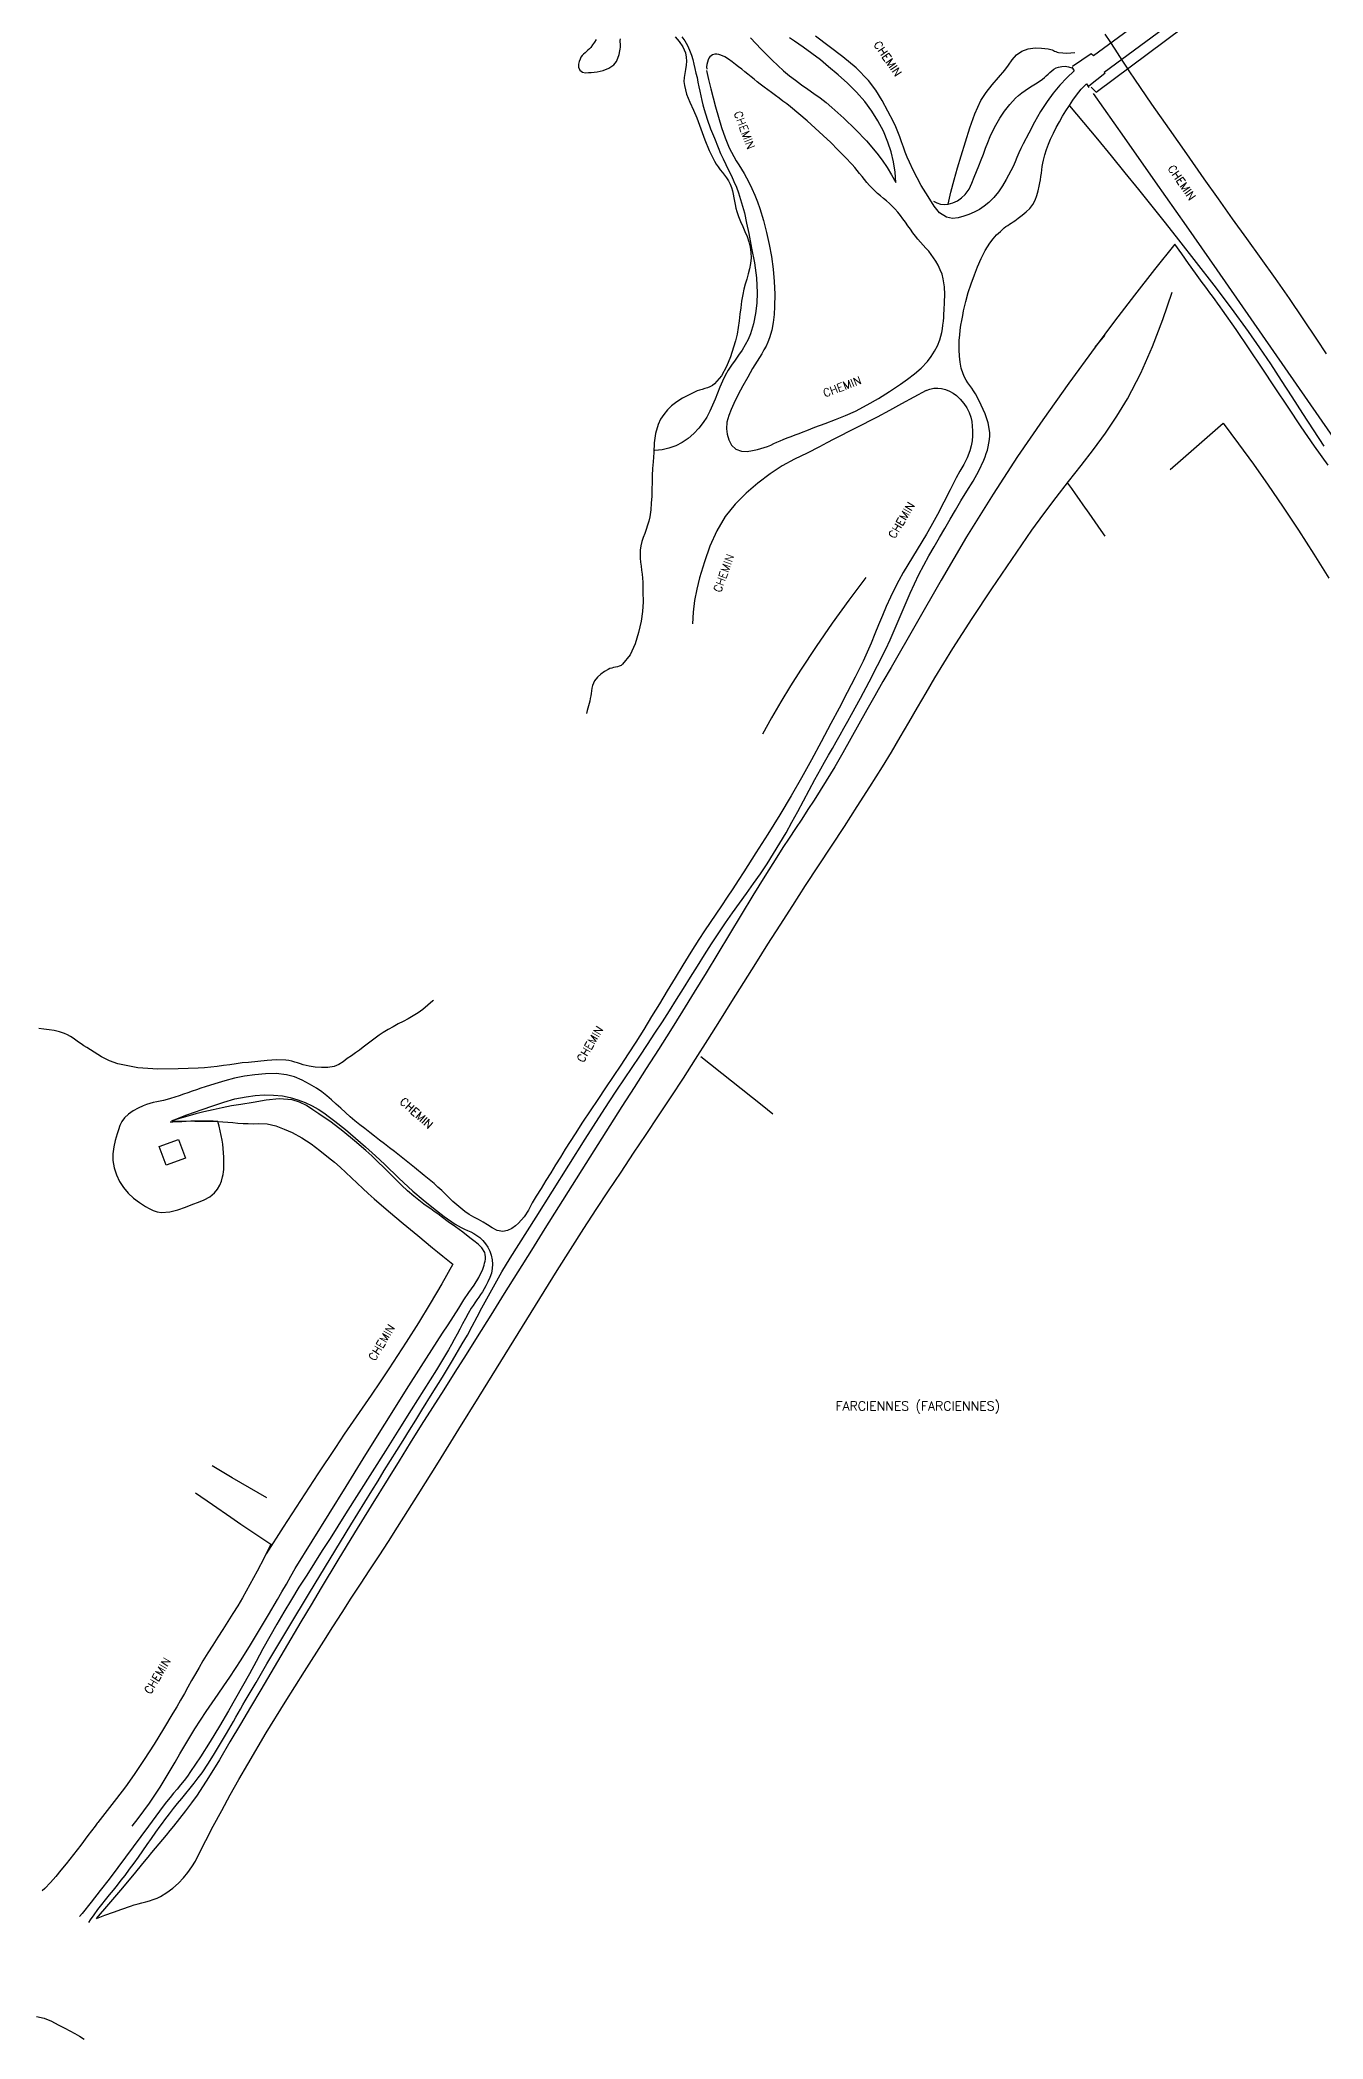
# Model space of a CAD drawing. Header units: millimetres. Extents: x 164000 to 165000, y 125000 to 126000.
# Drawn here: x 164341 to 164621.6, y 125124.5 to 125561.6 of the extents above; entities that cross this region are included whole.
import ezdxf
from ezdxf.enums import TextEntityAlignment as Align

# ---------------------------------------------------------------- set-up
doc = ezdxf.new("R2010")
doc.units = ezdxf.units.MM
for name, color, linetype in [('W0071', 7, 'CONTINUOUS'), ('W0120', 7, 'CONTINUOUS'), ('W0211', 2, 'CONTINUOUS'), ('W0214', 2, 'CONTINUOUS'), ('W0300', 7, 'CONTINUOUS'), ('W0330', 7, 'CONTINUOUS'), ('W0510', 5, 'CONTINUOUS'), ('W0600', 7, 'CONTINUOUS'), ('W0980', 7, 'CONTINUOUS'), ('W0989', 7, 'CONTINUOUS')]:
    doc.layers.add(name, color=color, linetype=linetype)
doc.styles.get("Standard").update_dxf_attribs({"font": 'romans.shx', "width": 0.85})

msp = doc.modelspace()

# ---------------------------------------------------------------- linework, layer by layer
at = {"layer": 'W0071'}
for points in [[(164481.4, 125562.29), (164482.08, 125561.37), (164482.62, 125560.36), (164483.07, 125559.31), (164483.48, 125558.26), (164483.8, 125557.3), (164484.05, 125556.32), (164484.27, 125555.33), (164484.49, 125554.35), (164484.72, 125553.36), (164484.93, 125552.36), (164485.13, 125551.36), (164485.32, 125550.37), (164485.53, 125549.37), (164485.74, 125548.37), (164485.98, 125547.38), (164486.26, 125546.4), (164486.94, 125544.27), (164487.7, 125542.17), (164488.51, 125540.1), (164489.35, 125538.03), (164489.89, 125536.78), (164490.45, 125535.55), (164491.04, 125534.33), (164491.64, 125533.11), (164492.23, 125531.89), (164492.79, 125530.65), (164493.32, 125529.4), (164493.79, 125528.13), (164494.48, 125525.95), (164495.07, 125523.75), (164495.57, 125521.52), (164496.03, 125519.29), (164496.67, 125516.08), (164497.28, 125512.85), (164497.73, 125509.58), (164497.88, 125506.28), (164497.78, 125504), (164497.54, 125501.73), (164497.1, 125499.48), (164496.42, 125497.29), (164495.9, 125496.06), (164495.27, 125494.88), (164494.56, 125493.74), (164493.81, 125492.64), (164493.04, 125491.57), (164492.29, 125490.48), (164491.56, 125489.38), (164490.9, 125488.23), (164490.27, 125486.96), (164489.7, 125485.65), (164489.18, 125484.34), (164488.67, 125483.02), (164488.13, 125481.69), (164487.53, 125480.39), (164486.86, 125479.13), (164486.07, 125477.92), (164485.09, 125476.67), (164484, 125475.5), (164482.79, 125474.45), (164481.45, 125473.55), (164480.06, 125472.86), (164478.59, 125472.34), (164477.07, 125471.99), (164475.53, 125471.82)], [(164528.19, 125530.4), (164528.03, 125532.66), (164527.69, 125534.9), (164527.17, 125537.1), (164526.48, 125539.25), (164525.48, 125541.61), (164524.29, 125543.87), (164522.93, 125546.04), (164521.42, 125548.1), (164519.62, 125550.19), (164517.65, 125552.12), (164515.58, 125553.93), (164513.5, 125555.71), (164511.69, 125557.2), (164509.84, 125558.62), (164507.94, 125560), (164506.03, 125561.34), (164504.94, 125562.07)], [(164567.22, 125554.85), (164565.6, 125553.29), (164564.07, 125551.66), (164562.63, 125549.94), (164561.28, 125548.15), (164559.81, 125545.91), (164558.49, 125543.58), (164557.26, 125541.2), (164556.04, 125538.83), (164555.56, 125537.87), (164555.11, 125536.89), (164554.68, 125535.9), (164554.26, 125534.91), (164553.82, 125533.93), (164553.36, 125532.95), (164552.87, 125531.99), (164552.34, 125531.05), (164551.51, 125529.71), (164550.63, 125528.4), (164549.65, 125527.15), (164548.54, 125526.01), (164547.55, 125525.2), (164546.49, 125524.49), (164545.36, 125523.89), (164544.17, 125523.41), (164543.05, 125523.02), (164541.85, 125522.68), (164540.57, 125522.55), (164539.29, 125522.81), (164537.74, 125523.79), (164536.55, 125525.21), (164535.65, 125526.74), (164534.79, 125528.15), (164533.76, 125529.76), (164532.84, 125531.43), (164531.98, 125533.13), (164531.17, 125534.85), (164530.69, 125535.93), (164530.25, 125537.04), (164529.84, 125538.16), (164529.44, 125539.28), (164529.04, 125540.4), (164528.62, 125541.51), (164528.17, 125542.61), (164527.67, 125543.69), (164526.48, 125546.04), (164525.22, 125548.37), (164523.81, 125550.63), (164522.19, 125552.74), (164519.55, 125555.46), (164516.64, 125557.89), (164513.62, 125560.15), (164510.6, 125562.38)], [(164486.81, 125554.9), (164487.24, 125552.9), (164487.72, 125550.91), (164488.23, 125548.93), (164488.78, 125546.96), (164489.44, 125544.7), (164490.11, 125542.44), (164490.87, 125540.21), (164491.76, 125538.02), (164492.23, 125537.04), (164492.74, 125536.09), (164493.3, 125535.16), (164493.87, 125534.24), (164494.44, 125533.32), (164495.01, 125532.4), (164495.55, 125531.46), (164496.05, 125530.5), (164496.72, 125529.09), (164497.36, 125527.66), (164497.95, 125526.2), (164498.47, 125524.72), (164499.26, 125522.13), (164499.95, 125519.51), (164500.52, 125516.87), (164500.98, 125514.2), (164501.34, 125511.48), (164501.6, 125508.75), (164501.72, 125506.01), (164501.67, 125503.27), (164501.56, 125501.54), (164501.37, 125499.81), (164501.05, 125498.1), (164500.58, 125496.42), (164500.23, 125495.52), (164499.81, 125494.64), (164499.36, 125493.8), (164498.86, 125492.97), (164498.36, 125492.16), (164497.85, 125491.35), (164497.36, 125490.54), (164496.88, 125489.71), (164495.82, 125487.83), (164494.73, 125485.95), (164493.69, 125484.05), (164492.78, 125482.08), (164492.22, 125480.79), (164491.66, 125479.45), (164491.26, 125478.03), (164491.17, 125476.54), (164491.32, 125475.35), (164491.65, 125474.14), (164492.27, 125473), (164493.23, 125472.1), (164494.42, 125471.64), (164495.68, 125471.61), (164496.86, 125471.82), (164497.96, 125472.06), (164498.7, 125472.22), (164499.43, 125472.45), (164500.13, 125472.71), (164500.83, 125473.01), (164501.51, 125473.32), (164502.19, 125473.63), (164502.87, 125473.94), (164503.57, 125474.22), (164504.43, 125474.55), (164505.3, 125474.88), (164506.17, 125475.21), (164507.03, 125475.54), (164507.9, 125475.87), (164508.77, 125476.21), (164509.63, 125476.54), (164510.49, 125476.88), (164512.73, 125477.73), (164514.97, 125478.56), (164517.2, 125479.44), (164519.38, 125480.43), (164521.92, 125481.76), (164524.41, 125483.18), (164526.84, 125484.7), (164529.21, 125486.31), (164530.77, 125487.43), (164532.31, 125488.58), (164533.77, 125489.84), (164535.1, 125491.24), (164535.93, 125492.34), (164536.66, 125493.5), (164537.28, 125494.72), (164537.79, 125496), (164538.04, 125496.79), (164538.24, 125497.6), (164538.39, 125498.42), (164538.51, 125499.24), (164538.6, 125500.06), (164538.67, 125500.88), (164538.73, 125501.7), (164538.78, 125502.53), (164538.87, 125504.22), (164538.91, 125505.92), (164538.84, 125507.63), (164538.58, 125509.32), (164538.3, 125510.35), (164537.92, 125511.34), (164537.46, 125512.3), (164536.94, 125513.22), (164536.46, 125513.97), (164535.94, 125514.68), (164535.38, 125515.37), (164534.79, 125516.04), (164534.21, 125516.69), (164533.62, 125517.35), (164533.04, 125518.02), (164532.48, 125518.7), (164531.92, 125519.44), (164531.37, 125520.2), (164530.84, 125520.96), (164530.3, 125521.72), (164529.76, 125522.48), (164529.2, 125523.22), (164528.61, 125523.95), (164528, 125524.65), (164527.41, 125525.26), (164526.79, 125525.84), (164526.16, 125526.39), (164525.51, 125526.94), (164524.87, 125527.47), (164524.22, 125528.02), (164523.6, 125528.59), (164523, 125529.18), (164522.42, 125529.79), (164521.87, 125530.43), (164521.33, 125531.08), (164520.8, 125531.73), (164520.27, 125532.39), (164519.74, 125533.04), (164519.2, 125533.68), (164518.64, 125534.31), (164517.11, 125535.95), (164515.54, 125537.56), (164513.95, 125539.14), (164512.33, 125540.69), (164510.58, 125542.31), (164508.79, 125543.89), (164506.97, 125545.44), (164505.13, 125546.96), (164504.33, 125547.6), (164503.51, 125548.23), (164502.69, 125548.85), (164501.86, 125549.46), (164501.03, 125550.07), (164500.2, 125550.68), (164499.37, 125551.29), (164498.55, 125551.92), (164497.87, 125552.45), (164497.2, 125552.99), (164496.53, 125553.54), (164495.86, 125554.08), (164495.19, 125554.63), (164494.51, 125555.16), (164493.82, 125555.69), (164493.12, 125556.2), (164492.38, 125556.77), (164491.64, 125557.35), (164490.83, 125557.88), (164489.95, 125558.27), (164489.52, 125558.39), (164489.07, 125558.47), (164488.6, 125558.46), (164488.14, 125558.34), (164487.81, 125558.14), (164487.54, 125557.87), (164487.34, 125557.56), (164487.17, 125557.23), (164486.99, 125556.74), (164486.87, 125556.24), (164486.82, 125555.72), (164486.85, 125555.2)], [(164367.35, 125171), (164367.85, 125171.69), (164368.35, 125172.37), (164368.86, 125173.05), (164369.37, 125173.73), (164370.25, 125174.87), (164371.15, 125175.98), (164372.06, 125177.08), (164372.97, 125178.18), (164373.89, 125179.29), (164374.78, 125180.41), (164375.66, 125181.54), (164376.5, 125182.7), (164377.91, 125184.78), (164379.24, 125186.91), (164380.53, 125189.07), (164381.81, 125191.23), (164382.34, 125192.12), (164382.86, 125193.01), (164383.37, 125193.91), (164383.88, 125194.81), (164384.39, 125195.72), (164384.9, 125196.62), (164385.41, 125197.52), (164385.93, 125198.42), (164388.29, 125202.45), (164390.67, 125206.48), (164393.06, 125210.5), (164395.46, 125214.51), (164399.96, 125221.99), (164404.49, 125229.44), (164409.03, 125236.89), (164413.59, 125244.33), (164414.96, 125246.54), (164416.33, 125248.75), (164417.71, 125250.96), (164419.08, 125253.16), (164420.46, 125255.36), (164421.84, 125257.57), (164423.21, 125259.78), (164424.58, 125261.99), (164426.8, 125265.59), (164429.03, 125269.19), (164431.24, 125272.8), (164433.39, 125276.45), (164434.5, 125278.4), (164435.58, 125280.37), (164436.65, 125282.35), (164437.7, 125284.33), (164438.76, 125286.32), (164439.83, 125288.29), (164440.92, 125290.26), (164442.04, 125292.2), (164443.87, 125295.23), (164445.75, 125298.22), (164447.66, 125301.2), (164449.56, 125304.19), (164453.13, 125309.88), (164456.69, 125315.57), (164460.28, 125321.26), (164463.9, 125326.91), (164465.54, 125329.42), (164467.19, 125331.92), (164468.85, 125334.42), (164470.52, 125336.91), (164472.19, 125339.4), (164473.86, 125341.89), (164475.51, 125344.39), (164477.15, 125346.9), (164478.71, 125349.32), (164480.25, 125351.75), (164481.77, 125354.19), (164483.3, 125356.64), (164484.82, 125359.08), (164486.36, 125361.52), (164487.92, 125363.94), (164489.5, 125366.35), (164490.97, 125368.53), (164492.48, 125370.69), (164494.01, 125372.83), (164495.55, 125374.96), (164497.08, 125377.11), (164498.59, 125379.26), (164500.06, 125381.45), (164501.48, 125383.67), (164502.85, 125385.93), (164504.18, 125388.23), (164505.47, 125390.54), (164506.74, 125392.87), (164507.99, 125395.21), (164509.24, 125397.54), (164510.5, 125399.87), (164511.78, 125402.19), (164512.62, 125403.68), (164513.47, 125405.17), (164514.32, 125406.65), (164515.17, 125408.14), (164516.02, 125409.62), (164516.86, 125411.11), (164517.7, 125412.6), (164518.52, 125414.1), (164520.44, 125417.64), (164522.34, 125421.19), (164524.2, 125424.77), (164526, 125428.37), (164526.94, 125430.39), (164527.85, 125432.43), (164528.73, 125434.48), (164529.59, 125436.54), (164530.46, 125438.59), (164531.36, 125440.64), (164532.29, 125442.67), (164533.26, 125444.68), (164534.33, 125446.73), (164535.44, 125448.77), (164536.57, 125450.78), (164537.73, 125452.78), (164538.91, 125454.77), (164540.08, 125456.77), (164541.24, 125458.76), (164542.39, 125460.77), (164543.71, 125462.95), (164545.09, 125465.11), (164546.38, 125467.34), (164547.45, 125469.68), (164547.72, 125470.41), (164547.97, 125471.14), (164548.21, 125471.89), (164548.41, 125472.64), (164548.57, 125473.41), (164548.69, 125474.19), (164548.74, 125474.98), (164548.72, 125475.77), (164548.38, 125477.85), (164547.7, 125479.83), (164546.84, 125481.72), (164545.95, 125483.55), (164545.61, 125484.2), (164545.21, 125484.82), (164544.8, 125485.42), (164544.37, 125486.01), (164543.95, 125486.6), (164543.55, 125487.22), (164543.19, 125487.87), (164542.89, 125488.54), (164542.5, 125489.82), (164542.24, 125491.13), (164542.09, 125492.46), (164542.02, 125493.79), (164542.02, 125494.87), (164542.07, 125495.96), (164542.16, 125497.04), (164542.29, 125498.12), (164542.44, 125499.19), (164542.62, 125500.25), (164542.82, 125501.32), (164543.03, 125502.38), (164543.49, 125504.37), (164544.04, 125506.34), (164544.66, 125508.28), (164545.37, 125510.2), (164546.08, 125512), (164546.85, 125513.78), (164547.73, 125515.52), (164548.76, 125517.17), (164549.46, 125518.08), (164550.24, 125518.93), (164551.06, 125519.73), (164551.92, 125520.48), (164552.28, 125520.77), (164552.66, 125521.04), (164553.04, 125521.3), (164553.43, 125521.54), (164553.82, 125521.79), (164554.21, 125522.04), (164554.59, 125522.3), (164554.95, 125522.58), (164555.81, 125523.27), (164556.67, 125523.97), (164557.48, 125524.75), (164558.17, 125525.63), (164558.67, 125526.57), (164559.03, 125527.57), (164559.31, 125528.59), (164559.56, 125529.6), (164559.72, 125530.31), (164559.84, 125531.02), (164559.94, 125531.74), (164560.02, 125532.46), (164560.1, 125533.18), (164560.2, 125533.89), (164560.32, 125534.61), (164560.48, 125535.31), (164560.8, 125536.49), (164561.17, 125537.65), (164561.59, 125538.79), (164562.05, 125539.91), (164562.64, 125541.2), (164563.29, 125542.46), (164563.97, 125543.7), (164564.68, 125544.93), (164565.4, 125546.11), (164566.14, 125547.28), (164566.92, 125548.42), (164567.73, 125549.54), (164568.23, 125550.18), (164568.76, 125550.81), (164569.3, 125551.42), (164569.86, 125552.01)], [(164566.71, 125555.64), (164567.22, 125554.85)], [(164569.86, 125552.01), (164570.37, 125551.21)], [(164628.19, 125468.43), (164620.78, 125479.16), (164613.36, 125489.88), (164605.93, 125500.6), (164598.48, 125511.3), (164591.73, 125520.95), (164584.97, 125530.59), (164578.2, 125540.22), (164571.41, 125549.84)], [(164566.19, 125547.18), (164569.24, 125543.54), (164572.28, 125539.89), (164575.3, 125536.22), (164578.3, 125532.54), (164581.26, 125528.9), (164584.2, 125525.25), (164587.12, 125521.58), (164590.01, 125517.89), (164593.89, 125512.92), (164597.75, 125507.94), (164601.56, 125502.92), (164605.27, 125497.82), (164607.73, 125494.29), (164610.13, 125490.73), (164612.48, 125487.14), (164614.81, 125483.53), (164617.14, 125479.92), (164619.47, 125476.31), (164621.82, 125472.72)], [(164571.79, 125494.42), (164573.89, 125496.97)], [(164534.83, 125484.96), (164535.64, 125485.24), (164536.49, 125485.41), (164537.35, 125485.45), (164538.21, 125485.37), (164539.09, 125485.15), (164539.93, 125484.8), (164540.71, 125484.34), (164541.43, 125483.8), (164542.28, 125483.01), (164543.04, 125482.12), (164543.69, 125481.15), (164544.23, 125480.11), (164544.57, 125479.13), (164544.79, 125478.12), (164544.91, 125477.1), (164544.96, 125476.08), (164544.95, 125474.98), (164544.86, 125473.89), (164544.68, 125472.8), (164544.41, 125471.74), (164543.81, 125470.19), (164543.04, 125468.72), (164542.21, 125467.29), (164541.42, 125465.86), (164540.05, 125463.19), (164538.68, 125460.51), (164537.3, 125457.85), (164535.87, 125455.21), (164534.9, 125453.51), (164533.9, 125451.82), (164532.88, 125450.15), (164531.85, 125448.48), (164530.83, 125446.81), (164529.83, 125445.12), (164528.87, 125443.41), (164527.95, 125441.68), (164527, 125439.72), (164526.11, 125437.73), (164525.26, 125435.73), (164524.43, 125433.71), (164523.62, 125431.69), (164522.79, 125429.68), (164521.92, 125427.68), (164521.02, 125425.71), (164519.33, 125422.27), (164517.58, 125418.87), (164515.78, 125415.49), (164513.98, 125412.11), (164511.86, 125408.14), (164509.72, 125404.18), (164507.55, 125400.24), (164505.31, 125396.33), (164502.8, 125392.12), (164500.22, 125387.95), (164497.6, 125383.8), (164494.96, 125379.67), (164493.75, 125377.81), (164492.53, 125375.96), (164491.29, 125374.12), (164490.05, 125372.28), (164488.81, 125370.44), (164487.57, 125368.6), (164486.35, 125366.75), (164485.14, 125364.88), (164483.38, 125362.1), (164481.65, 125359.29), (164479.93, 125356.48), (164478.22, 125353.66), (164476.52, 125350.84), (164474.8, 125348.02), (164473.07, 125345.22), (164471.31, 125342.43), (164469.68, 125339.91), (164468.03, 125337.4), (164466.36, 125334.91), (164464.69, 125332.42), (164463.01, 125329.93), (164461.34, 125327.43), (164459.69, 125324.93), (164458.06, 125322.41), (164456.98, 125320.72), (164455.91, 125319.01), (164454.85, 125317.31), (164453.8, 125315.59), (164452.74, 125313.88), (164451.69, 125312.17), (164450.62, 125310.47), (164449.55, 125308.77), (164448.68, 125307.28), (164447.85, 125305.73), (164446.9, 125304.22), (164445.72, 125302.89), (164445, 125302.26), (164444.2, 125301.68), (164443.29, 125301.24), (164442.28, 125301.06), (164441.04, 125301.26), (164439.91, 125301.81), (164438.9, 125302.5), (164437.93, 125303.09), (164436.91, 125303.63), (164435.9, 125304.17), (164434.91, 125304.76), (164433.96, 125305.41), (164433.06, 125306.1), (164432.19, 125306.84), (164431.35, 125307.61), (164430.52, 125308.4), (164429.71, 125309.19), (164428.9, 125309.98), (164428.07, 125310.76), (164427.21, 125311.51), (164425.08, 125313.3), (164422.92, 125315.04), (164420.75, 125316.77), (164418.57, 125318.5), (164417.49, 125319.35), (164416.41, 125320.19), (164415.32, 125321.02), (164414.23, 125321.85), (164413.14, 125322.69), (164412.06, 125323.53), (164410.98, 125324.37), (164409.92, 125325.23), (164408.87, 125326.12), (164407.84, 125327.04), (164406.84, 125327.97), (164405.84, 125328.91), (164404.81, 125329.83), (164403.76, 125330.73), (164402.67, 125331.57), (164401.52, 125332.35), (164399.99, 125333.27), (164398.39, 125334.12), (164396.72, 125334.82), (164394.96, 125335.3), (164392.66, 125335.57), (164390.34, 125335.53), (164388.06, 125335.3), (164385.8, 125334.98), (164383.6, 125334.55), (164381.44, 125333.97), (164379.3, 125333.32), (164377.18, 125332.66), (164376.22, 125332.36), (164375.27, 125332.04), (164374.32, 125331.71), (164373.37, 125331.37), (164372.43, 125331.04), (164371.48, 125330.71), (164370.53, 125330.39), (164369.57, 125330.09), (164368.83, 125329.88), (164368.07, 125329.71), (164367.32, 125329.55), (164366.57, 125329.39), (164365.81, 125329.22), (164365.06, 125329.02), (164364.32, 125328.78), (164363.59, 125328.5), (164362.5, 125327.99), (164361.42, 125327.42), (164360.4, 125326.72), (164359.5, 125325.86), (164358.94, 125325.06), (164358.52, 125324.19), (164358.2, 125323.28), (164357.93, 125322.37), (164357.52, 125320.96), (164357.18, 125319.52), (164356.98, 125318.04), (164357.01, 125316.54), (164357.28, 125314.96), (164357.77, 125313.44), (164358.44, 125311.99), (164359.29, 125310.64), (164360.32, 125309.4), (164361.5, 125308.31), (164362.79, 125307.36), (164364.14, 125306.51), (164364.94, 125306.06), (164365.78, 125305.65), (164366.67, 125305.34), (164367.61, 125305.2), (164369.43, 125305.3), (164371.19, 125305.74), (164372.87, 125306.35), (164374.5, 125307), (164375.74, 125307.47), (164376.98, 125307.99), (164378.18, 125308.65), (164379.24, 125309.52), (164379.87, 125310.29), (164380.35, 125311.15), (164380.71, 125312.05), (164380.99, 125312.98), (164381.11, 125313.51), (164381.19, 125314.05), (164381.24, 125314.6), (164381.27, 125315.15), (164381.27, 125315.69), (164381.26, 125316.23), (164381.25, 125316.77), (164381.24, 125317.31), (164381.19, 125318.24), (164381.11, 125319.17), (164381, 125320.1), (164380.86, 125321.02), (164380.68, 125322.05), (164380.46, 125323.07), (164380.21, 125324.09), (164379.93, 125325.1)], [(164534.83, 125484.96), (164532.15, 125483.47), (164529.47, 125482.01), (164526.78, 125480.56), (164524.09, 125479.12), (164522.52, 125478.3), (164520.95, 125477.49), (164519.38, 125476.68), (164517.8, 125475.88), (164516.23, 125475.08), (164514.65, 125474.28), (164513.08, 125473.46), (164511.52, 125472.64), (164508.79, 125471.25), (164506.04, 125469.88), (164503.33, 125468.42), (164500.75, 125466.73), (164498.05, 125464.68), (164495.45, 125462.48), (164493.03, 125460.07), (164490.9, 125457.38), (164489.03, 125454.23), (164487.54, 125450.9), (164486.33, 125447.47), (164485.29, 125444), (164484.67, 125441.52), (164484.19, 125439.01), (164483.87, 125436.48), (164483.7, 125433.93)], [(164369.84, 125325.2), (164371.48, 125325.89), (164373.14, 125326.54), (164374.81, 125327.15), (164376.5, 125327.73), (164378.86, 125328.53), (164381.23, 125329.32), (164383.64, 125330.01), (164386.1, 125330.51), (164388.09, 125330.76), (164390.09, 125330.89), (164392.1, 125330.88), (164394.11, 125330.68), (164395.78, 125330.33), (164397.42, 125329.84), (164399.01, 125329.22), (164400.56, 125328.51), (164401.88, 125327.78), (164403.14, 125326.95), (164404.36, 125326.06), (164405.55, 125325.15), (164407.83, 125323.35), (164410.05, 125321.47), (164412.23, 125319.55), (164414.39, 125317.61), (164415.43, 125316.66), (164416.46, 125315.69), (164417.47, 125314.7), (164418.48, 125313.71), (164419.49, 125312.73), (164420.51, 125311.75), (164421.55, 125310.79), (164422.61, 125309.85), (164424.83, 125307.96), (164427.08, 125306.1), (164429.4, 125304.32), (164431.8, 125302.65), (164432.46, 125302.25), (164433.15, 125301.9), (164433.84, 125301.58), (164434.55, 125301.26), (164435.25, 125300.94), (164435.94, 125300.58), (164436.6, 125300.16), (164437.22, 125299.69), (164437.89, 125299.06), (164438.49, 125298.36), (164439.01, 125297.6), (164439.43, 125296.77), (164439.74, 125295.84), (164439.94, 125294.87), (164440.01, 125293.89), (164439.95, 125292.91), (164439.75, 125291.91), (164439.4, 125290.95), (164438.98, 125290.04), (164438.53, 125289.15), (164438.18, 125288.5), (164437.8, 125287.87), (164437.4, 125287.26), (164436.98, 125286.66), (164436.56, 125286.06), (164436.14, 125285.46), (164435.74, 125284.86), (164435.35, 125284.24), (164434.7, 125283.12), (164434.08, 125281.99), (164433.46, 125280.86), (164432.86, 125279.71), (164432.26, 125278.57), (164431.65, 125277.44), (164431.03, 125276.31), (164430.39, 125275.19), (164427.73, 125270.77), (164425, 125266.41), (164422.23, 125262.07), (164419.48, 125257.73), (164416.58, 125253.11), (164413.68, 125248.49), (164410.78, 125243.88), (164407.88, 125239.27), (164406.18, 125236.59), (164404.48, 125233.92), (164402.77, 125231.26), (164401.07, 125228.59), (164399.37, 125225.92), (164397.68, 125223.24), (164396.02, 125220.55), (164394.39, 125217.83), (164392.83, 125215.16), (164391.3, 125212.46), (164389.81, 125209.75), (164388.33, 125207.03), (164386.84, 125204.31), (164385.35, 125201.59), (164383.83, 125198.89), (164382.27, 125196.22), (164380.28, 125192.85), (164378.26, 125189.5), (164376.18, 125186.19), (164373.99, 125182.95), (164373.28, 125181.97), (164372.54, 125181.01), (164371.79, 125180.07), (164371.03, 125179.13), (164370.26, 125178.2), (164369.49, 125177.26), (164368.74, 125176.32), (164367.99, 125175.37), (164367.17, 125174.28), (164366.36, 125173.19), (164365.54, 125172.1), (164364.74, 125171)], [(164379.93, 125325.1), (164378.94, 125325.13), (164377.95, 125325.16), (164376.96, 125325.17), (164375.97, 125325.17), (164374.99, 125325.16), (164374.01, 125325.13), (164373.03, 125325.09), (164372.05, 125325.05), (164371.41, 125325.02), (164370.77, 125324.99), (164370.13, 125324.96), (164369.49, 125324.93)], [(164364.74, 125171), (164363.09, 125168.73), (164361.44, 125166.47), (164359.78, 125164.21), (164358.1, 125161.96), (164356.17, 125159.43), (164354.22, 125156.92), (164352.25, 125154.41), (164350.26, 125151.93), (164349.71, 125151.26)], [(164351.7, 125149.91), (164352.09, 125150.5), (164352.9, 125151.65), (164353.7, 125152.75), (164354.54, 125153.84), (164355.39, 125154.91), (164356.25, 125155.97), (164357.11, 125157.03), (164357.97, 125158.09), (164358.82, 125159.16), (164359.65, 125160.24), (164360.64, 125161.57), (164361.61, 125162.91), (164362.57, 125164.25), (164363.53, 125165.6), (164364.48, 125166.96), (164365.43, 125168.31), (164366.39, 125169.66), (164367.35, 125171)]]:
    msp.add_lwpolyline(points, dxfattribs=at)
at = {"layer": 'W0120'}
for points in [[(164617.67, 125593.26), (164613.66, 125590.06), (164614.06, 125589.45), (164571.4, 125558.09), (164570.88, 125558.57), (164566.84, 125555.74)], [(164573.79, 125554.54), (164616.53, 125586.08), (164616.57, 125585.92), (164620.83, 125588.77)], [(164570.9, 125551.26), (164572.03, 125550.15), (164617.48, 125584.11), (164616.07, 125586.12)], [(164573.79, 125554.54), (164573.9, 125554.22), (164570.39, 125551.48)]]:
    msp.add_lwpolyline(points, dxfattribs=at)
at = {"layer": 'W0211'}
for points in [[(164496.4, 125562.06), (164498.74, 125559.58), (164501.14, 125557.14), (164503.65, 125554.82), (164504.92, 125553.76), (164506.23, 125552.75), (164507.57, 125551.77), (164508.93, 125550.82), (164510.28, 125549.87), (164511.62, 125548.9), (164512.94, 125547.88), (164514.21, 125546.82), (164516.81, 125544.47), (164519.35, 125542.03), (164521.78, 125539.49), (164524.06, 125536.81), (164525.22, 125535.29), (164526.29, 125533.71), (164527.28, 125532.08), (164528.19, 125530.4)], [(164536.44, 125526.31), (164537.18, 125525.93), (164537.97, 125525.69), (164538.79, 125525.59), (164539.61, 125525.64), (164540.69, 125525.93), (164541.69, 125526.41), (164542.59, 125527.05), (164543.39, 125527.8), (164544.23, 125528.95), (164544.84, 125530.24), (164545.32, 125531.56), (164545.83, 125532.83), (164546.37, 125534.09), (164546.87, 125535.36), (164547.34, 125536.63), (164547.81, 125537.91), (164548.3, 125539.19), (164548.82, 125540.46), (164549.39, 125541.7), (164550.03, 125542.92), (164550.96, 125544.49), (164551.98, 125546.02), (164553.11, 125547.48), (164554.36, 125548.83), (164555.03, 125549.45), (164555.74, 125550.01), (164556.48, 125550.54), (164557.24, 125551.04), (164558, 125551.52), (164558.76, 125552), (164559.51, 125552.49), (164560.25, 125553.01), (164560.68, 125553.35), (164561.09, 125553.72), (164561.48, 125554.09), (164561.88, 125554.47), (164562.3, 125554.84), (164562.76, 125555.17), (164563.26, 125555.46), (164563.79, 125555.66), (164564.52, 125555.81), (164565.26, 125555.83), (164565.99, 125555.72), (164566.69, 125555.48)], [(164589.23, 125516.89), (164584.76, 125511.36), (164580.36, 125505.77), (164576.04, 125500.12), (164571.79, 125494.42), (164566.03, 125486.51), (164560.37, 125478.53), (164554.83, 125470.46), (164549.46, 125462.27), (164543.66, 125452.93), (164538.09, 125443.45), (164532.63, 125433.91), (164527.15, 125424.39), (164525.37, 125421.29), (164523.62, 125418.18), (164521.88, 125415.07), (164520.14, 125411.95), (164518.39, 125408.84), (164516.62, 125405.73), (164514.83, 125402.65), (164512.99, 125399.58), (164511.68, 125397.47), (164510.35, 125395.37), (164508.99, 125393.29), (164507.62, 125391.21), (164506.24, 125389.14), (164504.87, 125387.07), (164503.51, 125384.98), (164502.18, 125382.89), (164499.56, 125378.7), (164496.96, 125374.49), (164494.39, 125370.27), (164491.83, 125366.04), (164489.27, 125361.82), (164486.71, 125357.59), (164484.12, 125353.38), (164481.52, 125349.18), (164478.9, 125345), (164476.27, 125340.84), (164473.62, 125336.68), (164470.97, 125332.53), (164468.31, 125328.38), (164465.66, 125324.23), (164463.01, 125320.07), (164460.38, 125315.91), (164457.4, 125311.18), (164454.43, 125306.44), (164451.46, 125301.7), (164448.5, 125296.96), (164445.54, 125292.22), (164442.58, 125287.48), (164439.62, 125282.74), (164436.65, 125278), (164434.21, 125274.13), (164431.77, 125270.26), (164429.32, 125266.39), (164426.88, 125262.53), (164424.43, 125258.66), (164422, 125254.79), (164419.57, 125250.91), (164417.15, 125247.02), (164413.47, 125241.07), (164409.8, 125235.11), (164406.16, 125229.14), (164402.54, 125223.15), (164400.31, 125219.43), (164398.1, 125215.71), (164395.9, 125211.98), (164393.7, 125208.25), (164391.51, 125204.51), (164389.31, 125200.78), (164387.1, 125197.06), (164384.87, 125193.34), (164382.57, 125189.43), (164380.28, 125185.5), (164377.93, 125181.61), (164375.42, 125177.81), (164374.17, 125176.07), (164372.89, 125174.36), (164371.58, 125172.67), (164370.24, 125171)], [(164622.72, 125468.59), (164619.76, 125472.78), (164616.86, 125477), (164614, 125481.25), (164611.16, 125485.52), (164608.32, 125489.78), (164605.47, 125494.04), (164602.59, 125498.28), (164599.65, 125502.48), (164599.11, 125503.24), (164598.56, 125504), (164598, 125504.76), (164597.44, 125505.52), (164596.88, 125506.27), (164596.32, 125507.03), (164595.76, 125507.78), (164595.2, 125508.54), (164593.7, 125510.62), (164592.21, 125512.71), (164590.72, 125514.8), (164589.23, 125516.89)], [(164396.83, 125227.36), (164400.57, 125233.34), (164404.31, 125239.32), (164408.03, 125245.31), (164411.73, 125251.31), (164414.85, 125256.38), (164418.03, 125261.43), (164421.22, 125266.46), (164424.41, 125271.49), (164425.58, 125273.31), (164426.75, 125275.14), (164427.92, 125276.96), (164429.1, 125278.78), (164430.27, 125280.6), (164431.44, 125282.42), (164432.6, 125284.25), (164433.76, 125286.09), (164434.84, 125287.7), (164435.98, 125289.3), (164437.04, 125290.99), (164437.85, 125292.8), (164438, 125293.23), (164438.15, 125293.66), (164438.28, 125294.09), (164438.38, 125294.54), (164438.44, 125295.01), (164438.46, 125295.49), (164438.41, 125295.97), (164438.29, 125296.43), (164437.7, 125297.47), (164436.83, 125298.3), (164435.88, 125298.98), (164435.02, 125299.64), (164433.5, 125300.87), (164431.93, 125302.04), (164430.34, 125303.18), (164428.76, 125304.33), (164428.01, 125304.88), (164427.26, 125305.42), (164426.5, 125305.96), (164425.74, 125306.49), (164424.99, 125307.04), (164424.24, 125307.59), (164423.51, 125308.16), (164422.79, 125308.74), (164421.42, 125309.94), (164420.09, 125311.18), (164418.8, 125312.45), (164417.52, 125313.74), (164416.24, 125315.02), (164414.95, 125316.3), (164413.63, 125317.55), (164412.28, 125318.76), (164409.81, 125320.87), (164407.3, 125322.94), (164404.72, 125324.93), (164402.04, 125326.77), (164400.68, 125327.66), (164399.29, 125328.55), (164397.81, 125329.31), (164396.21, 125329.81), (164393.34, 125330.05), (164390.48, 125329.78), (164387.68, 125329.27), (164384.94, 125328.8), (164382.91, 125328.48), (164380.89, 125328.1), (164378.88, 125327.67), (164376.88, 125327.2), (164375.1, 125326.76), (164373.34, 125326.27), (164371.58, 125325.76), (164369.84, 125325.2)], [(164361.2, 125171), (164362.48, 125172.67), (164363.73, 125174.35), (164364.96, 125176.05), (164366.15, 125177.77), (164367.31, 125179.55), (164368.42, 125181.35), (164369.51, 125183.17), (164370.58, 125185), (164371.64, 125186.84), (164372.71, 125188.67), (164373.8, 125190.48), (164374.92, 125192.28), (164376.16, 125194.19), (164377.42, 125196.09), (164378.7, 125197.97), (164379.99, 125199.85), (164381.28, 125201.72), (164382.56, 125203.6), (164383.82, 125205.5), (164385.05, 125207.41), (164387.08, 125210.67), (164389.07, 125213.95), (164391.02, 125217.25), (164392.96, 125220.56), (164393.94, 125222.25), (164394.92, 125223.95), (164395.88, 125225.65), (164396.83, 125227.36)], [(164370.24, 125171), (164369.45, 125170.03), (164368.65, 125169.06), (164367.85, 125168.1), (164367.05, 125167.13), (164366.25, 125166.17), (164365.45, 125165.21), (164364.65, 125164.24), (164363.85, 125163.28), (164361.26, 125160.14), (164358.65, 125157.03), (164356.01, 125153.93), (164353.35, 125150.85)]]:
    msp.add_lwpolyline(points, dxfattribs=at)
at = {"layer": 'W0214'}
for points in [[(164462.67, 125561.69), (164462.29, 125561.09), (164461.89, 125560.51), (164461.48, 125559.94), (164461.2, 125559.61), (164460.88, 125559.32), (164460.56, 125559.04), (164460.24, 125558.77), (164459.91, 125558.47), (164459.61, 125558.15), (164459.35, 125557.79), (164459.15, 125557.4), (164458.94, 125556.86), (164458.78, 125556.27), (164458.8, 125555.61), (164459.09, 125554.99), (164459.66, 125554.56), (164460.36, 125554.4), (164461.02, 125554.43), (164461.61, 125554.49), (164462.9, 125554.62), (164464.19, 125554.89), (164465.43, 125555.39), (164466.54, 125556.17), (164467.08, 125556.84), (164467.44, 125557.62), (164467.67, 125558.43), (164467.86, 125559.22), (164467.93, 125559.59), (164467.96, 125559.97), (164467.96, 125560.35), (164467.96, 125560.73), (164467.95, 125561.1), (164467.95, 125561.48), (164467.98, 125561.86)], [(164479.93, 125562.27), (164480.84, 125561.22), (164481.63, 125560.05), (164482.19, 125558.74), (164482.37, 125557.84), (164482.39, 125556.93), (164482.32, 125556.03), (164482.18, 125555.15), (164482.04, 125554.28), (164481.92, 125553.4), (164481.87, 125552.51), (164481.95, 125551.62), (164482.43, 125549.76), (164483.14, 125547.99), (164483.95, 125546.26), (164484.69, 125544.53), (164485.59, 125542.16), (164486.46, 125539.76), (164487.4, 125537.39), (164488.51, 125535.09), (164488.89, 125534.43), (164489.33, 125533.81), (164489.8, 125533.2), (164490.27, 125532.61), (164490.74, 125532.02), (164491.19, 125531.4), (164491.6, 125530.75), (164491.95, 125530.07), (164492.24, 125529.34), (164492.46, 125528.6), (164492.64, 125527.85), (164492.78, 125527.09), (164492.92, 125526.33), (164493.05, 125525.57), (164493.21, 125524.82), (164493.41, 125524.08), (164493.79, 125522.96), (164494.23, 125521.86), (164494.72, 125520.79), (164495.2, 125519.71), (164495.67, 125518.61), (164496.07, 125517.47), (164496.36, 125516.3), (164496.52, 125515.1), (164496.54, 125513.91), (164496.42, 125512.73), (164496.2, 125511.56), (164495.9, 125510.41), (164495.58, 125509.3), (164495.26, 125508.18), (164494.95, 125507.06), (164494.71, 125505.92), (164494.47, 125504.48), (164494.28, 125503.04), (164494.1, 125501.59), (164493.93, 125500.14), (164493.73, 125498.68), (164493.47, 125497.24), (164493.15, 125495.8), (164492.73, 125494.39), (164492.01, 125492.29), (164491.18, 125490.19), (164490.07, 125488.17), (164488.57, 125486.42), (164488.08, 125486.04), (164487.54, 125485.75), (164486.98, 125485.52), (164486.41, 125485.34), (164485.84, 125485.18), (164485.28, 125485.02), (164484.72, 125484.83), (164484.18, 125484.6), (164482.87, 125483.94), (164481.56, 125483.26), (164480.29, 125482.48), (164479.12, 125481.55), (164478.24, 125480.67), (164477.44, 125479.7), (164476.75, 125478.65), (164476.21, 125477.51), (164475.63, 125475.51), (164475.37, 125473.45), (164475.26, 125471.39), (164475.12, 125469.36), (164475, 125467.86), (164474.93, 125466.35), (164474.89, 125464.84), (164474.86, 125463.33), (164474.81, 125461.82), (164474.73, 125460.31), (164474.6, 125458.8), (164474.38, 125457.3), (164474.19, 125456.37), (164473.92, 125455.46), (164473.62, 125454.57), (164473.29, 125453.68), (164472.98, 125452.79), (164472.69, 125451.88), (164472.47, 125450.96), (164472.32, 125450.01), (164472.27, 125449.13), (164472.3, 125448.24), (164472.37, 125447.36), (164472.48, 125446.49), (164472.6, 125445.62), (164472.72, 125444.76), (164472.81, 125443.88), (164472.85, 125443.01), (164472.89, 125440.88), (164472.92, 125438.74), (164472.82, 125436.59), (164472.48, 125434.46), (164471.92, 125432.02), (164471.2, 125429.55), (164470.1, 125427.16), (164468.45, 125425.09), (164468.1, 125424.83), (164467.71, 125424.64), (164467.3, 125424.51), (164466.89, 125424.41), (164466.49, 125424.33), (164466.08, 125424.24), (164465.68, 125424.12), (164465.3, 125423.95), (164464.48, 125423.45), (164463.68, 125422.9), (164462.94, 125422.24), (164462.33, 125421.46), (164462.06, 125420.94), (164461.86, 125420.39), (164461.72, 125419.83), (164461.62, 125419.26), (164461.55, 125418.7), (164461.48, 125418.14), (164461.39, 125417.58), (164461.27, 125417.03), (164460.71, 125414.95), (164460.53, 125414.31)], [(164539.61, 125525.64), (164540.25, 125528.32), (164540.95, 125530.98), (164541.7, 125533.63), (164542.5, 125536.26), (164543.42, 125539.31), (164544.35, 125542.38), (164545.44, 125545.42), (164546.82, 125548.33), (164547.96, 125550.12), (164549.27, 125551.78), (164550.65, 125553.38), (164552.02, 125554.97), (164552.83, 125556.06), (164553.64, 125557.23), (164554.59, 125558.33), (164555.77, 125559.16), (164557.17, 125559.66), (164558.64, 125559.83), (164560.08, 125559.79), (164561.49, 125559.65), (164561.8, 125559.59), (164562.09, 125559.5), (164562.38, 125559.39), (164562.65, 125559.27), (164562.93, 125559.15), (164563.21, 125559.04), (164563.5, 125558.94), (164563.8, 125558.87), (164564.69, 125558.76), (164565.59, 125558.71), (164566.48, 125558.74), (164567.37, 125558.84)], [(164427.06, 125351.59), (164426.95, 125351.48), (164424.76, 125349.6), (164423.75, 125348.86), (164422.68, 125348.19), (164421.59, 125347.56), (164420.48, 125346.98), (164419.37, 125346.41), (164418.27, 125345.82), (164417.18, 125345.21), (164416.11, 125344.55), (164415.22, 125343.95), (164414.34, 125343.32), (164413.47, 125342.68), (164412.61, 125342.03), (164411.75, 125341.37), (164410.89, 125340.72), (164410.01, 125340.09), (164409.13, 125339.47), (164408.25, 125338.83), (164407.36, 125338.14), (164406.41, 125337.53), (164405.36, 125337.1)], [(164405.36, 125337.1), (164403.99, 125336.86), (164402.61, 125336.86), (164401.25, 125337), (164399.91, 125337.18), (164399.26, 125337.3), (164398.62, 125337.47), (164397.99, 125337.66), (164397.37, 125337.88), (164396.74, 125338.09), (164396.11, 125338.27), (164395.46, 125338.42), (164394.81, 125338.52), (164392.76, 125338.59), (164390.72, 125338.46), (164388.69, 125338.23), (164386.67, 125338.02), (164385.29, 125337.88), (164383.91, 125337.7), (164382.53, 125337.51), (164381.16, 125337.3), (164379.78, 125337.11), (164378.4, 125336.94), (164377.01, 125336.81), (164375.62, 125336.74), (164371.25, 125336.59), (164366.85, 125336.53), (164362.43, 125336.81), (164358.07, 125337.66), (164356.25, 125338.34), (164354.53, 125339.26), (164352.89, 125340.28), (164351.26, 125341.27), (164350.65, 125341.65), (164350.06, 125342.05), (164349.48, 125342.47), (164348.9, 125342.89), (164348.31, 125343.3), (164347.7, 125343.69), (164347.06, 125344.04), (164346.4, 125344.33), (164345.3, 125344.69), (164344.18, 125344.95), (164343.04, 125345.14), (164341.9, 125345.28), (164340.77, 125345.39)], [(164369.84, 125325.2), (164379.93, 125325.1)], [(164379.93, 125325.1), (164381.04, 125325.04), (164382.14, 125324.95), (164383.24, 125324.85), (164384.34, 125324.75), (164385.45, 125324.67), (164386.56, 125324.62), (164387.67, 125324.61), (164388.78, 125324.66), (164390.75, 125324.59), (164392.65, 125324.12), (164394.45, 125323.42), (164396.18, 125322.65), (164398.32, 125321.51), (164400.34, 125320.18), (164402.26, 125318.73), (164404.15, 125317.25), (164405.45, 125316.18), (164406.72, 125315.08), (164407.96, 125313.94), (164409.18, 125312.78), (164410.39, 125311.62), (164411.61, 125310.46), (164412.84, 125309.31), (164414.09, 125308.19), (164417.25, 125305.47), (164420.44, 125302.79), (164423.66, 125300.13), (164426.88, 125297.48), (164427.99, 125296.57), (164429.11, 125295.67), (164430.23, 125294.77), (164431.36, 125293.87)], [(164431.36, 125293.87), (164428.89, 125289.56), (164426.36, 125285.28), (164423.78, 125281.03), (164421.14, 125276.82), (164419.26, 125273.91), (164417.34, 125271.02), (164415.4, 125268.14), (164413.44, 125265.28), (164411.47, 125262.42), (164409.5, 125259.56), (164407.55, 125256.7), (164405.63, 125253.81), (164401.81, 125248.02), (164398.01, 125242.2), (164394.25, 125236.38), (164390.5, 125230.53)], [(164353.39, 125150.85), (164355.24, 125151.55), (164357.1, 125152.23), (164358.97, 125152.89), (164360.84, 125153.54), (164361.66, 125153.8), (164362.5, 125154.03), (164363.33, 125154.25), (164364.17, 125154.46), (164365, 125154.69), (164365.83, 125154.96), (164366.64, 125155.28), (164367.43, 125155.66), (164368.81, 125156.5), (164370.1, 125157.47), (164371.3, 125158.55), (164372.42, 125159.71), (164373.38, 125160.86), (164374.25, 125162.09), (164375.02, 125163.38), (164375.69, 125164.72)]]:
    msp.add_lwpolyline(points, dxfattribs=at)
at = {"layer": 'W0300'}
for points in [[(164521.65, 125444.06), (164517.94, 125439.09), (164514.31, 125434.06), (164510.79, 125428.95), (164507.36, 125423.79), (164505.17, 125420.35), (164503.05, 125416.87), (164501, 125413.36), (164499.02, 125409.8)], [(164390.65, 125242.78), (164383.07, 125247.14), (164378.66, 125249.83)]]:
    msp.add_lwpolyline(points, dxfattribs=at)
at = {"layer": 'W0330'}
for points in [[(164378.95, 125171), (164380.79, 125174.42), (164382.65, 125177.83), (164384.56, 125181.21), (164386.49, 125184.58), (164390.52, 125191.38), (164394.66, 125198.11), (164398.87, 125204.8), (164403.1, 125211.48), (164405.09, 125214.61), (164407.1, 125217.72), (164409.12, 125220.83), (164411.15, 125223.93), (164413.19, 125227.04), (164415.21, 125230.14), (164417.23, 125233.25), (164419.23, 125236.38), (164423.72, 125243.49), (164428.17, 125250.63), (164432.61, 125257.78), (164437.06, 125264.93), (164439.92, 125269.52), (164442.76, 125274.12), (164445.61, 125278.73), (164448.45, 125283.33), (164451.31, 125287.93), (164454.17, 125292.52), (164457.06, 125297.1), (164459.97, 125301.66), (164462.65, 125305.81), (164465.37, 125309.93), (164468.1, 125314.04), (164470.85, 125318.14), (164473.59, 125322.24), (164476.33, 125326.34), (164479.05, 125330.46), (164481.75, 125334.59), (164484.42, 125338.75), (164487.07, 125342.92), (164489.71, 125347.11), (164492.33, 125351.29), (164494.96, 125355.48), (164497.59, 125359.67), (164500.22, 125363.85), (164502.88, 125368.02), (164505.67, 125372.35), (164508.48, 125376.67), (164511.31, 125380.98), (164514.14, 125385.29), (164516.96, 125389.6), (164519.76, 125393.93), (164522.54, 125398.27), (164525.28, 125402.64), (164527.24, 125405.85), (164529.16, 125409.09), (164531.06, 125412.34), (164532.95, 125415.6), (164534.84, 125418.85), (164536.75, 125422.1), (164538.69, 125425.33), (164540.67, 125428.52), (164544.87, 125435.07), (164549.17, 125441.55), (164553.54, 125447.98), (164557.96, 125454.38), (164560.56, 125457.98), (164563.24, 125461.52), (164565.96, 125465.01), (164568.7, 125468.5), (164571.4, 125472.03), (164574.02, 125475.63), (164576.51, 125479.32), (164578.83, 125483.12), (164581.79, 125488.74), (164584.35, 125494.54), (164586.59, 125500.46), (164588.62, 125506.45)], [(164588.21, 125467.63), (164590.47, 125469.62), (164592.79, 125471.66), (164594.53, 125473.21), (164596.28, 125474.74), (164598.04, 125476.27), (164599.8, 125477.78)], [(164599.8, 125477.78), (164603.13, 125473.3), (164606.4, 125468.79), (164609.61, 125464.23), (164612.77, 125459.63), (164616.22, 125454.42), (164619.59, 125449.17), (164622.92, 125443.89)], [(164565.76, 125464.69), (164566.61, 125463.5), (164567.45, 125462.31), (164568.29, 125461.12), (164569.12, 125459.93), (164570.42, 125458.07), (164571.72, 125456.2), (164573.01, 125454.33), (164573.89, 125453.04)], [(164501.28, 125326.68), (164498.94, 125328.56), (164492.26, 125333.91), (164485.58, 125339.26)], [(164375.03, 125243.86), (164378.75, 125241.31), (164382.79, 125238.55), (164384.97, 125237.07), (164387.16, 125235.59), (164389.35, 125234.13), (164391.54, 125232.67)], [(164391.54, 125232.67), (164390.07, 125229.7), (164388.54, 125226.76), (164386.96, 125223.84), (164385.33, 125220.96), (164384.29, 125219.2), (164383.22, 125217.47), (164382.13, 125215.75), (164381.03, 125214.03), (164379.92, 125212.32), (164378.82, 125210.61), (164377.73, 125208.88), (164376.67, 125207.14), (164375.84, 125205.72), (164375.02, 125204.29), (164374.21, 125202.86), (164373.41, 125201.42), (164372.61, 125199.98), (164371.8, 125198.55), (164370.97, 125197.12), (164370.13, 125195.7), (164368.08, 125192.31), (164365.99, 125188.93), (164363.85, 125185.59), (164361.64, 125182.3), (164359.72, 125179.64), (164357.74, 125177.02), (164355.72, 125174.43), (164353.72, 125171.84), (164353.56, 125171.63), (164353.4, 125171.42), (164353.24, 125171.21), (164353.08, 125171)], [(164353.08, 125171), (164351.52, 125168.94), (164349.96, 125166.87), (164348.38, 125164.82), (164346.76, 125162.79), (164345.63, 125161.41), (164344.5, 125160.03), (164343.32, 125158.68), (164342.09, 125157.38), (164341.52, 125156.83)], [(164375.69, 125164.72), (164378.95, 125171)], [(164340.28, 125129.36), (164341.95, 125128.99), (164343.53, 125128.34), (164345.03, 125127.56), (164346.51, 125126.8), (164347.58, 125126.26), (164348.64, 125125.69), (164349.68, 125125.09), (164350.71, 125124.46)]]:
    msp.add_lwpolyline(points, dxfattribs=at)
at = {"layer": 'W0510'}
msp.add_lwpolyline([(164573.91, 125562.87), (164575.01, 125561.24), (164576.08, 125559.59), (164577.14, 125557.93), (164578.2, 125556.28), (164579.27, 125554.64), (164580.37, 125553.01), (164584.14, 125547.54), (164587.95, 125542.1), (164591.77, 125536.67), (164595.58, 125531.23), (164598.67, 125526.85), (164601.78, 125522.49), (164604.9, 125518.13), (164608.02, 125513.77), (164611.12, 125509.4), (164614.2, 125505.01), (164617.23, 125500.59), (164620.21, 125496.14), (164622.28, 125492.95)], dxfattribs=at)
at = {"layer": 'W0600'}
msp.add_lwpolyline([(164368.62, 125315.53), (164367.13, 125319.59), (164371.35, 125321.14), (164372.84, 125317.08), (164368.62, 125315.53)], close=True, dxfattribs=at)

# ---------------------------------------------------------------- texts
at = {"layer": 'W0980'}
msp.add_text('FARCIENNES (FARCIENNES)', height=2, dxfattribs=at).set_placement((164533, 125262.75), align=Align.MIDDLE)
at = {"layer": 'W0989'}
for rotation, p in [(304.2729, (164523.25, 125560.6)), (290.4994, (164492.75, 125545.65)), (304.2729, (164587.56, 125533.51)), (20.4994, (164512.68, 125483.43)), (59.0602, (164527.94, 125452.38)), (69.8747, (164489.89, 125440.6)), (59.0602, (164459.82, 125337.81)), (317.8174, (164419.55, 125329.22)), (59.0602, (164414.26, 125272.56)), (59.0602, (164365.23, 125199.7))]:
    msp.add_text('CHEMIN', height=1.75, rotation=rotation, dxfattribs=at).set_placement(p)

doc.saveas('drawing.dxf')
